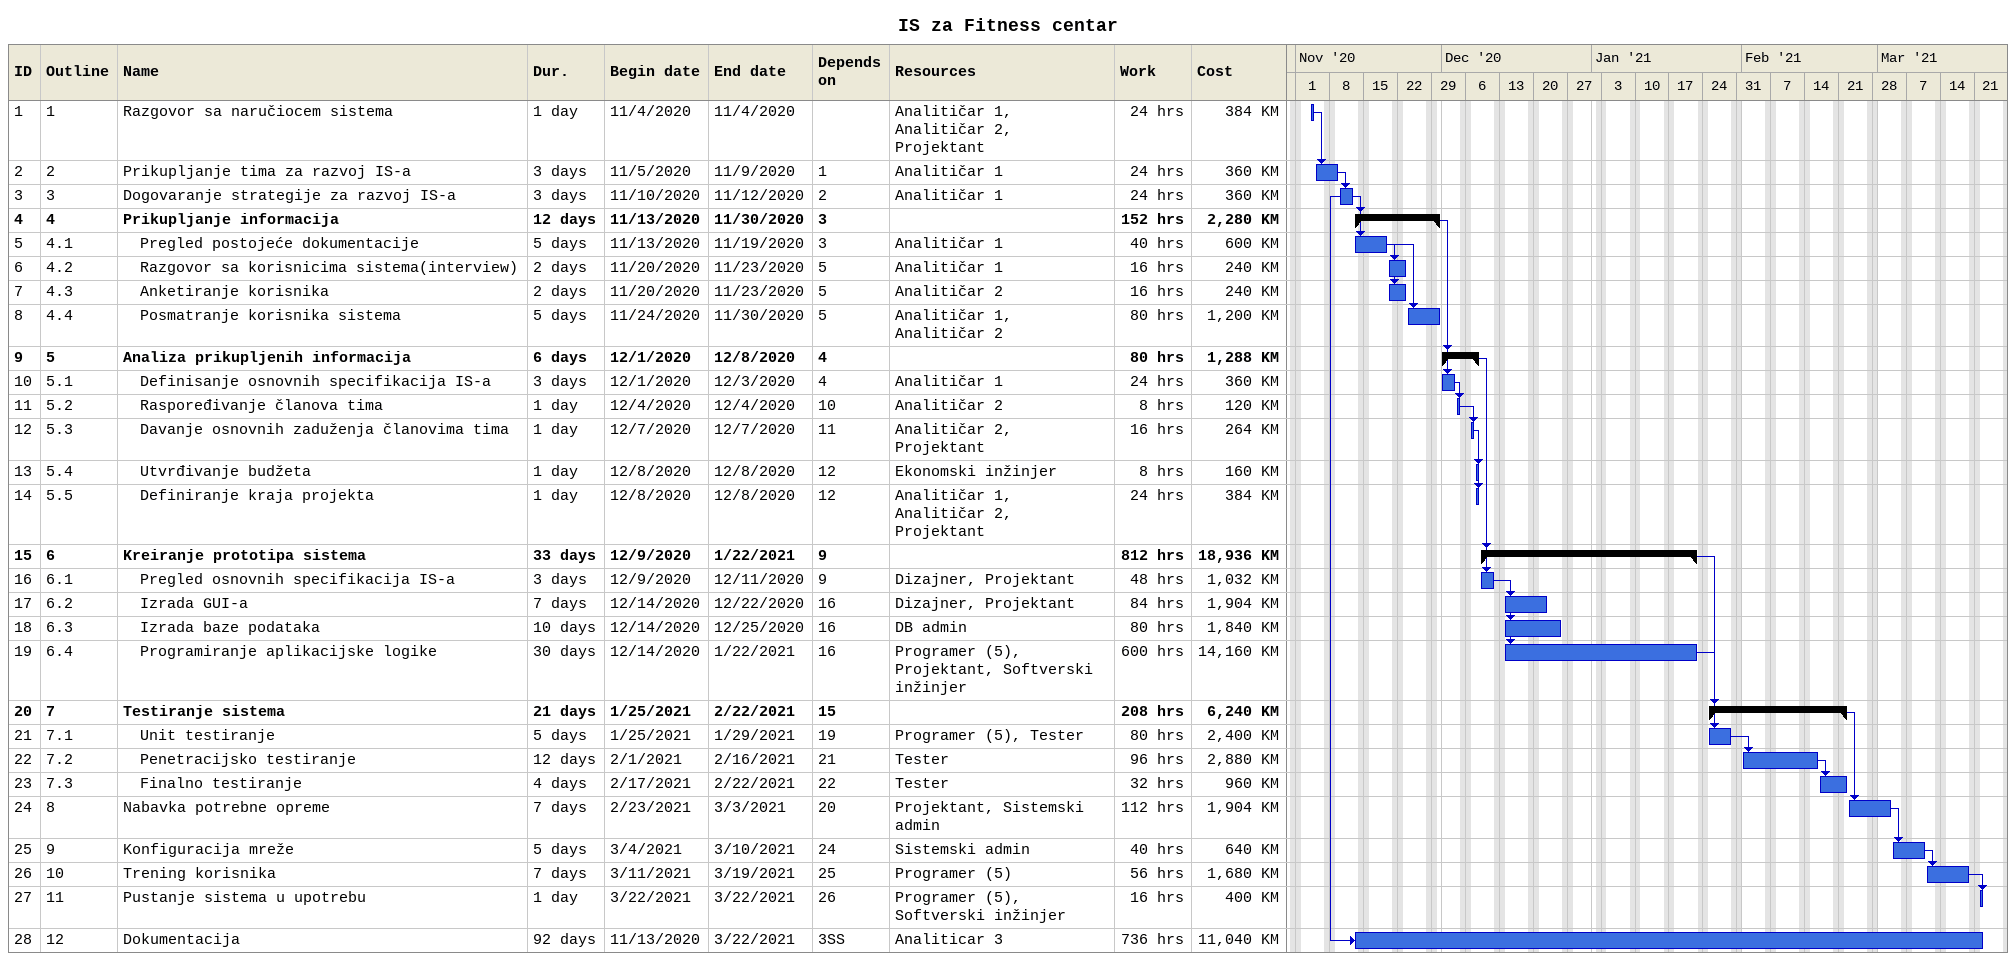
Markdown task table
IS za Fitness centar

| ID | WBS | Task | Duration | Start | Finish | Predecessors | Resources | Work (h) | Cost (KM) |
|---|---|---|---|---|---|---|---|---|---|
| 1 | 1 | Razgovor sa naručiocem sistema | 1d | 2020-11-04 | 2020-11-04 |  | Analitičar 1, Analitičar 2, Projektant | 24 | 384 |
| 2 | 2 | Prikupljanje tima za razvoj IS-a | 3d | 2020-11-05 | 2020-11-09 | 1 | Analitičar 1 | 24 | 360 |
| 3 | 3 | Dogovaranje strategije za razvoj IS-a | 3d | 2020-11-10 | 2020-11-12 | 2 | Analitičar 1 | 24 | 360 |
| 4 | 4 | **Prikupljanje informacija** | 12d | 2020-11-13 | 2020-11-30 | 3 |  | 152 | 2280 |
| 5 | 4.1 | Pregled postojeće dokumentacije | 5d | 2020-11-13 | 2020-11-19 | 3 | Analitičar 1 | 40 | 600 |
| 6 | 4.2 | Razgovor sa korisnicima sistema(interview) | 2d | 2020-11-20 | 2020-11-23 | 5 | Analitičar 1 | 16 | 240 |
| 7 | 4.3 | Anketiranje korisnika | 2d | 2020-11-20 | 2020-11-23 | 5 | Analitičar 2 | 16 | 240 |
| 8 | 4.4 | Posmatranje korisnika sistema | 5d | 2020-11-24 | 2020-11-30 | 5 | Analitičar 1, Analitičar 2 | 80 | 1200 |
| 9 | 5 | **Analiza prikupljenih informacija** | 6d | 2020-12-01 | 2020-12-08 | 4 |  | 80 | 1288 |
| 10 | 5.1 | Definisanje osnovnih specifikacija IS-a | 3d | 2020-12-01 | 2020-12-03 | 4 | Analitičar 1 | 24 | 360 |
| 11 | 5.2 | Raspoređivanje članova tima | 1d | 2020-12-04 | 2020-12-04 | 10 | Analitičar 2 | 8 | 120 |
| 12 | 5.3 | Davanje osnovnih zaduženja članovima tima | 1d | 2020-12-07 | 2020-12-07 | 11 | Analitičar 2, Projektant | 16 | 264 |
| 13 | 5.4 | Utvrđivanje budžeta | 1d | 2020-12-08 | 2020-12-08 | 12 | Ekonomski inžinjer | 8 | 160 |
| 14 | 5.5 | Definiranje kraja projekta | 1d | 2020-12-08 | 2020-12-08 | 12 | Analitičar 1, Analitičar 2, Projektant | 24 | 384 |
| 15 | 6 | **Kreiranje prototipa sistema** | 33d | 2020-12-09 | 2021-01-22 | 9 |  | 812 | 18936 |
| 16 | 6.1 | Pregled osnovnih specifikacija IS-a | 3d | 2020-12-09 | 2020-12-11 | 9 | Dizajner, Projektant | 48 | 1032 |
| 17 | 6.2 | Izrada GUI-a | 7d | 2020-12-14 | 2020-12-22 | 16 | Dizajner, Projektant | 84 | 1904 |
| 18 | 6.3 | Izrada baze podataka | 10d | 2020-12-14 | 2020-12-25 | 16 | DB admin | 80 | 1840 |
| 19 | 6.4 | Programiranje aplikacijske logike | 30d | 2020-12-14 | 2021-01-22 | 16 | Programer (5), Projektant, Softverski inžinjer | 600 | 14160 |
| 20 | 7 | **Testiranje sistema** | 21d | 2021-01-25 | 2021-02-22 | 15 |  | 208 | 6240 |
| 21 | 7.1 | Unit testiranje | 5d | 2021-01-25 | 2021-01-29 | 19 | Programer (5), Tester | 80 | 2400 |
| 22 | 7.2 | Penetracijsko testiranje | 12d | 2021-02-01 | 2021-02-16 | 21 | Tester | 96 | 2880 |
| 23 | 7.3 | Finalno testiranje | 4d | 2021-02-17 | 2021-02-22 | 22 | Tester | 32 | 960 |
| 24 | 8 | Nabavka potrebne opreme | 7d | 2021-02-23 | 2021-03-03 | 20 | Projektant, Sistemski admin | 112 | 1904 |
| 25 | 9 | Konfiguracija mreže | 5d | 2021-03-04 | 2021-03-10 | 24 | Sistemski admin | 40 | 640 |
| 26 | 10 | Trening korisnika | 7d | 2021-03-11 | 2021-03-19 | 25 | Programer (5) | 56 | 1680 |
| 27 | 11 | Pustanje sistema u upotrebu | 1d | 2021-03-22 | 2021-03-22 | 26 | Programer (5), Softverski inžinjer | 16 | 400 |
| 28 | 12 | Dokumentacija | 92d | 2020-11-13 | 2021-03-22 | 3SS | Analiticar 3 | 736 | 11040 |
